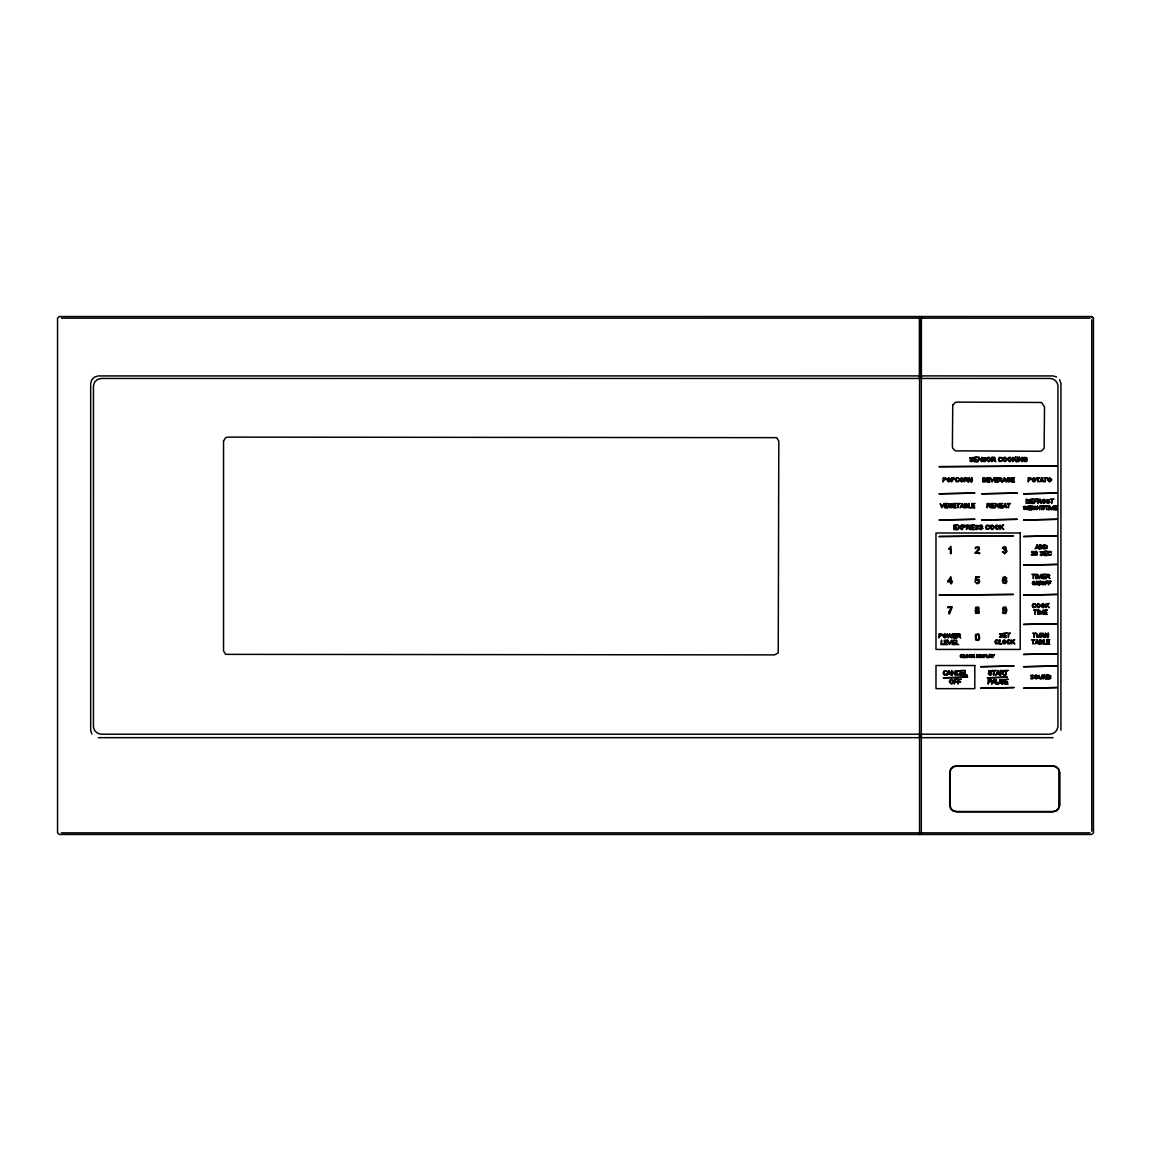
<?xml version="1.0" encoding="UTF-8"?>
<svg xmlns="http://www.w3.org/2000/svg" width="1151" height="1151" viewBox="0 0 1151 1151"><rect width="100%" height="100%" fill="white"/><g stroke="black" fill="none" stroke-linecap="round" stroke-linejoin="round"><path stroke-width="1.5" d="M1059.582 805.642L1059.582 772.004L1058.661 768.882L1056.158 766.609L1052.733 765.775L956.567 765.775L953.143 766.609L950.64 768.882L949.719 772.004L949.719 805.642L950.64 808.765L953.143 811.052L956.567 811.887L1052.733 811.887L1056.158 811.052L1058.661 808.765L1059.582 805.642L1059.582 772.004M1060.92 730.252L1060.92 383.297L1059.539 379.614M1004.161 549.516L1005.657 550.566L1005.629 552.595L1002.363 551.761L1004.593 553.732L1006.952 551.53L1006.607 550.394L1004.161 549.516L1006.362 549.2L1005.614 546.797L1003.168 547.027L1002.449 548.365L1005.398 547.574L1005.283 549.243L1004.291 549.531M1002.42 481.938L1004.65 477.723L1006.362 481.938L1005.24 480.672L1001.658 481.938L1000.161 480.082L1001.715 479.636L1001.83 478.24L998.636 477.723L998.636 481.938L999.197 480.068L1000.823 480.025L1002.348 481.938M988.709 657.595C989.428 648.56 992.594 660.962 990.781 656.66L986.623 657.595L986.623 654.516L987.04 657.235L988.551 657.595M948.424 581.226L950.625 578.061L950.625 581.226M947.575 581.226L952.452 581.226L951.503 583.686L950.625 583.686L950.625 582.003L947.575 582.003L950.798 576.665L951.503 581.226M982.45 657.221C977.818 652.689 985.832 655.221 981.357 657.538L980.738 656.602L983.055 657.192L982.033 657.279M1045.914 548.336L1046.489 545.761L1044.36 545.2L1044.36 548.408L1046.878 548.25L1047.108 545.775L1043.799 544.696L1043.799 548.912L1046.878 548.25L1045.252 548.408M1041.655 548.336L1042.245 545.761L1040.101 545.2L1040.101 548.408L1042.633 548.25L1042.864 545.775L1039.54 544.696L1039.54 548.912L1042.633 548.25L1041.008 548.408M1049.626 678.443L1050.201 675.867L1048.072 675.306L1048.072 678.529L1050.59 678.356L1050.834 675.896L1047.511 674.803L1047.511 679.032L1050.59 678.356L1048.978 678.529M1028.246 502.814L1028.836 500.239L1026.706 499.678L1026.706 502.886L1029.224 502.728L1029.454 500.253L1026.145 499.174L1026.145 503.39L1029.224 502.728L1027.598 502.886M978.105 657.178L978.537 655.279L976.969 654.876L976.969 657.235L978.825 657.106L978.997 655.307L976.566 654.516L976.566 657.595L978.825 657.106L977.631 657.235M1038.26 637.035L1039.957 633.237L1039.281 637.294L1036.792 636.733C1037.08 630.59 1036.087 635.251 1038.26 637.035L1036.792 636.733L1037.641 636.891M998.003 683.636L998.996 683.32L999.917 679.349L999.759 683.248L998.061 684.198L996.349 683.306L996.162 679.349L996.91 683.018L998.003 683.636L996.349 683.306L997.313 683.478M1040.633 678.601L1042.331 674.803L1041.669 678.86L1039.18 678.299C1039.454 672.155 1038.475 676.802 1040.633 678.601L1039.18 678.299L1040.029 678.457M993.126 459.695L995.126 459.22L994.737 457.307L991.831 457.192L991.831 461.695L992.435 459.695L994.162 459.637L995.788 461.695L992.435 459.695M967.79 527.546L969.789 527.086L969.415 525.173L966.509 525.057L966.509 529.561L967.099 527.546L968.825 527.503L970.466 529.561L967.099 527.546M958.265 636.086L960.135 635.64L959.776 633.856L957.057 633.741L957.057 637.956L957.618 636.086L959.243 636.043L960.768 637.956L957.618 636.086M1039.123 501.519L1040.993 501.073L1040.648 499.289L1037.929 499.174L1037.929 503.39L1038.475 501.519L1040.101 501.476L1041.626 503.39L1038.475 501.519M1042.087 635.582L1043.971 635.151L1043.612 633.352L1040.878 633.237L1040.878 637.467L1041.439 635.582L1043.065 635.539L1044.59 637.467L1041.439 635.582M1091.695 316.539L59.305 316.539L57.55 318.165L57.55 832.849L59.305 834.461L1091.695 834.475L1093.45 832.849L1093.45 318.136L1091.695 316.525L1093.45 318.165M61.406 318.18L919.563 318.165M921.318 318.165L1090.04 318.18M921.318 375.902L1053.036 375.931L1056.676 376.981M919.563 375.902L98.353 375.931L94.727 376.996L91.864 379.629L90.684 383.312L90.67 730.324L91.864 734.007M98.353 737.662L919.563 737.676L919.563 734.209L101.087 734.209L97.475 733.201L94.627 730.597L93.447 726.986L93.461 385.7L94.627 382.074L97.475 379.499L101.087 378.449L919.563 378.449L919.563 316.539L919.563 834.461L919.563 832.849L61.406 832.864M1053.036 737.676L921.318 737.676L921.318 734.209L1050.115 734.209L1053.726 733.173L1056.575 730.583L1057.942 726.914L1057.956 385.686A8.273 8.273 0 0 0 1050.115 378.449L921.318 378.449L921.318 316.539L921.318 834.461L921.318 832.849L1090.04 832.878M951.589 675.277L948.942 670.501L947.129 675.277L948.309 673.839L952.251 675.277L952.251 671.522L955.416 675.277L955.416 670.501L954.812 674.256L951.647 670.501L951.647 675.277M1091.781 319.791L1091.781 831.267M223.539 441.034L223.539 650.977L225.682 654.358L774.522 654.89L778.234 652.934L778.81 441.034L776.666 437.653L227.826 437.121L225.682 437.653L223.539 441.034M950.136 772.004L950.136 805.642L950.999 808.577L953.359 810.721L956.567 811.498L1052.733 811.498L1055.942 810.721L1058.301 808.577L1059.165 805.642L1059.165 772.004L1058.301 769.084L1055.942 766.94L1052.733 766.149L956.567 766.149L953.359 766.94L950.999 769.084L950.136 772.004M976.12 635.41L976.192 639.237L977.444 640.057L978.767 638.417L978.695 635.41L977.501 634.316L976.12 635.41M975.401 635.884L975.703 639.985L978.595 640.474L979.659 638.373L978.911 634.057L975.775 634.402L975.401 635.884M1032.389 553.041L1033.526 554.25L1032.663 555.142L1031.31 554.379L1031.728 555.228L1033.67 555.185L1033.871 553.559C1030.62 552.897 1035.44 553.286 1033.267 551.401L1031.8 551.545C1030.375 553.631 1034.087 550.293 1033.066 552.868L1032.476 553.041M1006.089 610.634L1005.154 612.994L1002.463 612.145L1003.096 613.44L1005.787 613.469L1006.952 610.116L1005.801 607.081L1002.981 607.368L1002.953 610.764L1006.089 610.634M1037.339 553.415L1036.72 555.314L1034.994 555.127L1035.195 551.502L1036.562 551.387L1037.339 553.415M1003.442 578.435L1003.197 580.061L1004.895 579.126L1006.362 579.759L1006.981 581.399L1005.902 583.499L1003.025 583.01L1002.334 580.406L1003.096 577.442L1004.866 576.637L1006.866 578.377L1004.809 577.342L1003.442 578.435M969.516 655.437L969.89 657.149L971.732 656.617L971.271 657.379L969.646 657.451L968.998 656.027L969.717 654.646L971.243 654.689L971.674 655.351L969.516 655.437M949.043 611.771L948.726 613.771L949.618 613.771L952.294 606.836L947.733 606.836L947.733 607.67L951.186 607.67L949.043 611.771M943.892 671.939L944.467 674.587L947.302 673.767L946.597 674.946L944.079 675.047L943.086 672.86L944.18 670.702L946.539 670.788L947.23 671.81L945.331 670.961L943.892 671.939M986.278 526.41L986.839 528.913L989.5 528.122L988.824 529.244L986.465 529.331L985.529 527.273L986.565 525.244L988.781 525.331L989.428 526.295L987.644 525.489L986.278 526.41M1007.657 641.093L1008.175 643.438L1010.679 642.704L1010.046 643.754L1007.83 643.841L1006.952 641.898L1007.916 640.014L1010.002 640.071L1010.607 640.978L1008.923 640.229L1007.657 641.093M1032.85 604.807L1033.353 607.153L1035.871 606.419L1035.238 607.469L1033.023 607.555L1032.145 605.627L1033.109 603.728L1035.195 603.786L1035.799 604.707L1034.13 603.944L1032.85 604.807M956.654 671.939L957.229 674.587L960.078 673.767L959.358 674.946L956.841 675.047L955.848 672.86L956.956 670.702L959.315 670.788L959.992 671.81L958.092 670.961L956.654 671.939M999.054 458.544L999.6 461.047L1002.262 460.256L1001.6 461.378L999.226 461.465L998.305 459.407L999.327 457.393L1001.557 457.465L1002.19 458.429L1000.406 457.623L999.054 458.544M995.557 641.093L996.061 643.438L998.564 642.704L997.946 643.754L995.716 643.841L994.852 641.898L995.816 640.014L997.903 640.071L998.507 640.978L996.824 640.229L995.557 641.093M1048.446 552.538L1048.949 554.883L1051.467 554.149L1050.834 555.199L1048.619 555.286L1047.741 553.358L1048.705 551.458L1050.791 551.53L1051.395 552.437L1049.712 551.689L1048.446 552.538M956.107 478.989L956.61 481.334L959.128 480.6L958.495 481.65L956.28 481.737L955.402 479.809L956.366 477.91L958.452 477.982L959.056 478.888L957.387 478.14L956.107 478.989M975.113 553.012L979.659 553.602L979.659 552.768L976.206 552.768L979.487 549.329L979.069 547.113L975.861 547.07L975.17 548.581L977.444 547.257L978.767 548.48L975.113 553.012M960.639 655.437L961.013 657.149L962.855 656.617L962.394 657.379L960.768 657.451L960.121 656.027L960.84 654.646L962.365 654.689L962.797 655.351L960.639 655.437M1036.806 553.415L1036.562 554.796L1035.353 554.796L1035.382 551.976L1036.562 552.02L1036.806 553.415M975.832 576.752L975.156 580.363L977.257 579.787L978.753 581.384L977.271 583.097L974.998 581.845L977.257 583.816L979.113 582.953L979.659 581.313L979.026 579.672L976.149 579.471L976.523 577.572L979.328 577.572L979.328 576.752L975.832 576.752M1023.872 458.53L1024.505 461.033L1026.663 460.76L1025.34 459.393L1027.239 459.393L1026.332 461.594L1024.174 461.479L1023.095 459.465L1024.145 457.393L1026.836 457.71C1027.714 459.81 1024.577 456.012 1023.872 458.53M949.086 504.8L949.69 507.159L951.704 506.9L950.467 505.62L952.251 505.62L951.402 507.677L949.374 507.577L948.352 505.677L949.345 503.735L951.863 504.037C952.697 506.008 949.748 502.44 949.086 504.8M1007.413 478.974L1008.003 481.334L1010.017 481.075L1008.78 479.794L1010.564 479.794L1009.729 481.852L1007.7 481.751L1006.679 479.852L1007.672 477.91L1010.19 478.212C1011.01 480.168 1008.075 476.615 1007.413 478.974M1033.555 507.174L1034.073 509.217L1035.828 509.001L1034.749 507.879L1036.303 507.879L1036.303 509.246L1033.799 509.576L1032.922 507.936L1033.785 506.253L1035.958 506.526L1033.555 507.174M952.755 405.066L952.381 446.415L952.755 448.286L955.33 450.861L1039.698 451.235L1041.569 450.861L1044.13 448.286L1044.518 406.95L1041.569 402.49L957.2 402.116L955.33 402.49L952.755 405.066M967.674 506.555L966.782 507.692L964.509 507.764L964.509 503.548L967.315 504.08L967.674 506.555M1006.391 641.941L1004.377 644.114L1002.363 641.985L1004.377 639.755L1006.391 641.941M1044.734 583.125L1042.993 584.996L1041.238 583.154L1042.993 581.226L1044.734 583.125M950.913 479.838L948.899 482.01L946.885 479.895L948.899 477.651L950.913 479.838M963.675 479.838L961.66 482.01L959.632 479.895L961.66 477.651L963.675 479.838M946.856 635.856L944.827 638.028L942.813 635.913L944.842 633.669L946.856 635.856M991.069 459.45L988.91 461.767L986.767 459.508L987.357 457.753L988.91 457.12L991.069 459.45M953.891 681.737L951.604 684.198L949.316 681.795L949.963 679.939L951.604 679.263L953.891 681.737M1007.125 459.45L1004.967 461.767L1002.809 459.508L1003.413 457.753L1004.967 457.12L1007.125 459.45M994.349 527.316L992.205 529.633L990.047 527.359L990.651 525.604L992.205 524.985L994.349 527.316M1012.002 459.45L1009.844 461.767L1007.7 459.508L1008.305 457.753L1009.859 457.12L1012.002 459.45M968.595 656.056L967.113 657.653L965.631 656.099L967.113 654.459L968.595 656.056M999.241 527.316L997.083 529.633L994.939 527.359L995.543 525.604L997.097 524.985L999.241 527.316M1035.958 479.838L1033.943 482.01L1031.929 479.895L1033.943 477.651L1035.958 479.838M1046.029 501.289L1044.015 503.462L1041.986 501.332L1044.015 499.102L1046.029 501.289M1051.654 479.838L1049.64 482.01L1047.626 479.895L1049.64 477.651L1051.654 479.838M1035.67 583.125L1033.915 584.996L1032.174 583.154L1033.915 581.226L1035.67 583.125M1038.303 676.932L1036.288 679.09L1034.274 676.975L1036.288 674.745L1038.303 676.932M951.388 636.445L951.172 637.366L949.575 633.741L948.582 637.366L947.187 633.741L948.295 637.956L949.892 634.244L951.46 637.956L952.611 633.741L951.388 636.445M1041.986 642.819L1039.943 643.538L1039.943 642.1L1041.986 642.819M986.09 480.715L985.198 481.866L982.911 481.938L982.911 477.723L985.716 478.255L986.09 480.715M1040.418 605.656L1038.403 607.829L1036.375 605.714L1038.403 603.469L1040.418 605.656M1044.993 605.656L1042.979 607.829L1040.964 605.714L1042.979 603.469L1044.993 605.656M1042.561 642.819L1041.669 643.97L1039.382 644.042L1039.382 639.827L1042.187 640.344L1042.561 642.819M985.515 480.715L983.472 481.449L983.472 479.996L985.515 480.715M1026.706 508.454L1026.534 509.246L1025.138 506.095L1024.275 509.246C1022.232 500.642 1024.332 515.36 1025.412 506.541C1026.131 515.447 1028.778 501.304 1026.706 508.454M967.113 506.541L965.056 507.26L965.056 505.821L967.113 506.541M966.926 504.699L965.056 505.318L965.056 504.052L966.926 504.699M1044.475 506.037L1043.41 509.821L1044.835 506.037L1047.842 506.095L1046.647 506.526L1046.647 509.749L1046.158 506.526L1044.475 506.037M1040.633 581.226L1039.583 584.996L1040.633 581.226M1036.922 640.258L1036.231 642.301L1037.655 642.301L1036.922 640.258M949.287 670.99L948.496 673.321L950.122 673.321L949.287 670.99M1004.334 478.169L1003.629 480.212L1005.068 480.212L1004.334 478.169M1041.713 478.169L1041.022 480.212L1042.461 480.212L1041.713 478.169M962.035 503.98L961.344 506.037L962.783 506.037L962.035 503.98M993.788 679.838L992.996 682.169L994.622 682.169L993.788 679.838M1004.866 503.98L1004.176 506.037L1005.614 506.037L1004.866 503.98M1037.065 545.128L1036.375 547.185L1037.814 547.185L1037.065 545.128M990.105 654.818L989.601 656.329L990.637 656.329L990.105 654.818M997.788 670.99L997.011 673.321L998.622 673.321L997.788 670.99M994.824 458.415L992.435 459.177L992.435 457.695L994.824 458.415M1040.72 500.325L1038.475 501.03L1038.475 499.635L1040.72 500.325M1043.684 634.402L1041.439 635.107L1041.439 633.712L1043.684 634.402M975.386 525.59L975.357 526.784C980.594 528.885 975.314 528.525 975.271 528.913L976.926 529.633L978.595 528.28L975.775 526.18L976.796 525.518L978.451 526.324L978.235 525.604L975.386 525.59M1049.899 502.196L1048.345 503.462L1046.791 502.8C1048.834 502.469 1049.496 502.757 1046.892 499.663L1049.568 499.692L1047.252 500.239L1049.899 502.196M1003.341 671.81L1000.809 672.616L1000.809 671.033L1003.341 671.81M1033.67 677.838L1032.116 679.09L1030.562 678.428C1032.605 678.097 1033.267 678.399 1030.663 675.306L1033.339 675.335L1031.023 675.867L1033.67 677.838M967.185 478.874L964.955 479.593L964.955 478.197L967.185 478.874M982.925 457.71L982.882 458.918C988.148 461.033 982.839 460.659 982.81 461.062L984.465 461.767L986.134 460.429L983.299 458.328L984.335 457.652L985.99 458.458L985.774 457.753L982.925 457.71M989.874 504.699L987.644 505.404L987.644 504.023L989.874 504.699M1000.708 679.91L1000.679 681.176C1002.521 681.421 1005.01 683.867 1001.6 683.493L1000.32 682.586L1002.363 684.198L1004.118 682.773L1001.384 680.04L1003.974 680.687L1003.111 679.435L1000.708 679.91M1049.079 575.514L1046.849 576.219L1046.849 574.824L1049.079 575.514M970.005 457.71L969.976 458.918C975.242 461.033 969.933 460.659 969.89 461.062L971.559 461.767L973.214 460.429L970.394 458.328L971.415 457.652L973.084 458.458L972.854 457.753L970.005 457.71M982.781 528.28L981.127 529.633L979.458 528.913C979.501 528.525 984.796 528.885 979.544 526.784L980.134 525.129L981.832 525.144L982.637 526.324L980.983 525.518L979.961 526.18L982.781 528.28M1040.202 551.775C1042.806 554.868 1042.13 554.566 1040.087 554.897L1041.655 555.559L1043.194 554.307L1040.562 552.336L1042.878 551.789L1040.202 551.775M1041.813 640.963L1039.943 641.596L1039.943 640.316L1041.813 640.963M1001.442 478.874L999.197 479.593L999.197 478.197L1001.442 478.874M959.848 634.892L957.618 635.611L957.618 634.215L959.848 634.892M969.487 526.28L967.099 527.043L967.099 525.547L969.487 526.28M985.342 478.874L983.472 479.492L983.472 478.226L985.342 478.874M975.357 610.591L975.66 613.282L979.012 613.282L978.81 607.253L975.847 607.239L975.3 608.519L976.365 609.958L975.357 610.591M999.572 633.741C1002.176 636.834 1001.514 636.532 999.471 636.863L1001.025 637.539L1002.579 636.273L999.931 634.302L1002.248 633.769L999.572 633.741M988.68 671.062L988.637 672.328C990.493 672.587 992.982 675.033 989.558 674.659L988.292 673.738L990.32 675.364L992.076 673.939L989.342 671.191L991.932 671.839L991.083 670.587L988.68 671.062M947.877 478.543L947.863 481.089L949.935 481.089L950.165 478.931L947.877 478.543M943.82 634.561L943.806 637.107L945.863 637.107L946.093 634.949L943.82 634.561M1003.888 458.055L1003.859 460.788L1006.075 460.788L1006.319 458.486L1003.888 458.055M1048.633 478.543L1048.604 481.089L1050.676 481.089L1050.906 478.931L1048.633 478.543M1003.355 640.632L1003.341 643.193L1005.413 643.193L1005.643 641.035L1003.355 640.632M1037.382 604.361L1037.368 606.908L1039.439 606.908L1039.67 604.75L1037.382 604.361M1041.957 604.361L1041.943 606.908L1044.015 606.908L1044.245 604.75L1041.957 604.361M987.831 458.055L987.817 460.788L990.018 460.788L990.277 458.486L987.831 458.055M1008.765 458.055L1008.751 460.788L1010.952 460.788L1011.211 458.486L1008.765 458.055M991.126 525.921L991.097 528.654L993.313 528.64L993.558 526.352L991.126 525.921M996.003 525.921L995.989 528.654L998.19 528.64L998.435 526.352L996.003 525.921M950.453 680.27L950.424 683.162L952.769 683.162L953.042 680.716L950.453 680.27M1032.922 478.543L1032.907 481.089L1034.979 481.089L1035.209 478.931L1032.922 478.543M1033.037 581.989L1033.023 584.204L1034.821 584.204L1035.022 582.334L1033.037 581.989M960.639 478.543L960.625 481.089L962.696 481.089L962.927 478.931L960.639 478.543M966.365 655.106L966.351 656.976L967.876 656.976L968.049 655.394L966.365 655.106M1042.115 581.989L1042.101 584.204L1043.885 584.204L1044.086 582.334L1042.115 581.989M1035.267 675.623L1035.253 678.184L1037.324 678.169L1037.555 676.025L1035.267 675.623M1042.993 499.994L1042.979 502.541L1045.05 502.541L1045.281 500.383L1042.993 499.994M1006.089 581.456L1004.751 583.097L1003.327 581.399L1004.722 579.888L1006.089 581.456M942.352 506.613L942.122 507.303L940.209 503.548L941.835 507.764L944.065 503.548L942.352 506.613M992.493 480.787L992.277 481.478L990.349 477.723L991.975 481.938L994.205 477.723L992.493 480.787M949.935 643.38L949.704 644.071L947.791 640.316L949.417 644.531L951.647 640.316L949.935 643.38M1039.698 577.298L1037.425 574.363L1037.425 578.579L1037.972 574.982L1039.18 578.579L1040.921 575.054L1041.454 578.579L1041.454 574.363L1039.698 577.298M1006.003 609.037L1004.636 610.62L1003.24 609.109L1004.665 607.426L1006.003 609.037M1051.712 508.641L1049.755 506.095L1049.755 509.749L1050.216 506.641L1051.28 509.749L1052.777 506.685L1053.251 509.749L1053.251 506.095L1051.712 508.641M1041.425 613.051L1039.152 610.116L1039.152 614.332L1039.698 610.749L1040.907 614.332L1042.648 610.807L1043.18 614.332L1043.18 610.116L1041.425 613.051M992.809 682.672L991.63 684.126L994.147 679.349L996.09 684.126L994.824 682.672L992.809 682.672M1036.058 642.762L1035.008 644.042L1037.238 639.827L1038.95 644.042L1036.058 642.762M961.186 506.498L960.135 507.764L962.351 503.548L964.078 507.764L961.186 506.498M1004.017 506.498L1002.967 507.764L1005.197 503.548L1006.909 507.764L1004.017 506.498M1040.864 480.672L1039.813 481.938L1042.029 477.723L1043.756 481.938L1040.864 480.672M996.824 673.839L995.629 675.277L998.147 670.501L1000.104 675.277L1000.176 670.501L1003.255 670.63L1003.989 671.81L1002.65 673.105L1004.377 675.277L1001.888 673.177L1000.809 673.148L1000.809 675.277L996.824 673.839M1036.217 547.646L1035.166 548.912L1037.382 544.696L1039.108 548.912L1036.217 547.646M954.855 478.945L952.194 480.226L951.632 481.938L951.632 477.723L954.38 477.967L954.855 478.945M991.774 680.73L991.399 681.752L988.767 682.183L988.133 684.126L988.133 679.349L991.256 679.608L991.774 680.73M946.338 478.945L943.691 480.226L943.129 481.938L943.129 477.723L945.877 477.967L946.338 478.945M986.119 655.408L983.76 657.595L983.76 654.516L986.119 655.408M965.732 526.367L962.912 527.734L962.308 529.561L962.308 525.057L964.696 525.101L965.732 526.367M942.281 634.964L939.619 636.244L939.058 637.956L939.058 633.741L941.806 633.971L942.281 634.964M1031.382 478.945L1028.735 480.226L1028.174 481.938L1028.174 477.723L1030.922 477.967L1031.382 478.945M990.45 504.699L988.594 505.908L990.795 507.764L989.27 505.85L987.644 505.893L987.083 507.764L987.083 503.548L989.802 503.663L990.45 504.699M1049.654 575.514L1047.798 576.723L1050 578.579L1048.46 576.651L1046.849 576.709L1046.288 578.579L1046.288 574.363L1049.007 574.478L1049.654 575.514M967.761 478.874L965.905 480.082L968.106 481.938L966.581 480.025L964.955 480.068L964.394 481.938L964.394 477.723L967.113 477.838L967.761 478.874M954.28 478.96L952.194 479.737L952.194 478.226L954.28 478.96M965.128 526.381L962.912 527.201L962.912 525.59L965.128 526.381M978.767 611.771L977.343 613.181L975.904 611.742L977.314 610.332L978.767 611.771M941.705 634.978L939.619 635.74L939.619 634.244L941.705 634.978M1030.807 478.96L1028.735 479.737L1028.735 478.226L1030.807 478.96M945.777 478.96L943.691 479.737L943.691 478.226L945.777 478.96M991.126 680.745L988.767 681.608L988.767 679.91L991.126 680.745M985.702 655.423L984.163 655.984L984.163 654.876L985.702 655.423M978.479 608.548L977.343 609.627L976.192 608.505L977.328 607.426L978.479 608.548M993.356 655.423L991.601 654.516L992.795 657.595L994.435 654.516L993.356 655.423M959.718 527.676L957.661 529.561L959.387 527.216L957.848 525.057L959.733 526.755L961.646 525.057L960.092 527.201L961.776 529.561L959.718 527.676M950.755 546.552L948.726 549.142L950.438 548.106L950.438 553.602L951.302 553.602L950.755 546.552M1048.345 603.541L1046.245 605.627C1045.842 598.765 1045.525 611.713 1046.245 606.304L1046.935 605.627L1049.18 607.757L1047.324 605.253L1049.093 603.541L1048.345 603.541M1013.988 639.827L1011.902 641.913C1011.499 635.05 1011.168 647.999 1011.902 642.575L1012.592 641.913L1014.822 644.042L1012.981 641.539L1014.75 639.827L1013.988 639.827M1015.57 457.192L1013.34 459.422L1012.751 457.192L1012.751 461.695L1014.074 459.422L1016.462 461.695L1014.491 459.019L1016.376 457.192L1015.57 457.192M1002.809 525.057L1000.579 527.287L999.974 525.057L999.974 529.561L1001.312 527.287L1003.701 529.561L1001.73 526.885L1003.614 525.057L1002.809 525.057M974.163 654.516L972.638 656.041C972.336 651.006 972.091 660.501 972.638 656.53L974.782 657.595L973.415 655.768L974.163 654.516M977.3 457.192L974.063 457.192L974.063 461.695L977.4 461.695L974.652 461.163L974.652 459.623L977.127 459.623L974.652 459.091L974.652 457.724L977.3 457.192M978.825 457.192L978.221 461.695L978.782 458.156L981.774 461.695L981.774 457.192L981.199 460.731L978.825 457.192M1017.657 457.192L1017.052 461.695L1017.657 457.192M1019.311 457.192L1018.693 461.695L1019.268 458.156L1022.246 461.695L1022.246 457.192L1021.671 460.731L1019.311 457.192M1056.848 465.982L939.216 466.673L1056.848 465.982M969.2 477.723L968.624 481.938L969.171 478.629C973.818 489.995 971.588 469.622 971.43 481.046L969.2 477.723M989.918 477.723L986.882 477.723L986.882 481.938L990.018 481.938L987.429 481.449L987.429 480.01L989.759 480.01L987.429 479.507L987.429 478.226L989.918 477.723M997.773 477.723L994.723 477.723L994.723 481.938L997.859 481.938L995.284 481.449L995.284 480.01L997.615 480.01L995.284 479.507L995.284 478.226L997.773 477.723M1014.448 477.723L1011.412 477.723L1011.412 481.938L1014.549 481.938L1011.974 481.449L1011.974 480.01L1014.29 480.01L1011.974 479.507L1011.974 478.226L1014.448 477.723M1039.698 477.723L1036.36 477.723L1037.742 478.226L1037.742 481.938L1038.303 478.226L1039.698 477.723M1047.223 477.723L1043.885 477.723L1045.266 478.226L1045.266 481.938L1045.827 478.226L1047.223 477.723M974.71 493.103L939.216 493.793L974.71 493.103M1017.153 493.103L981.774 493.793L1017.153 493.103M1056.848 493.103L1023.627 493.793L1056.848 493.103M1033.454 499.174L1030.404 499.174L1030.404 503.39L1033.54 503.39L1030.965 502.886L1030.965 501.462L1033.296 501.462L1030.965 500.958L1030.965 499.678L1033.454 499.174M1037.195 499.174L1034.332 499.174L1034.332 503.39L1034.893 501.476L1036.878 501.476L1034.893 500.973L1034.893 499.678L1037.195 499.174M1053.683 499.174L1050.359 499.174L1051.741 499.678L1051.741 503.39L1052.302 499.678L1053.683 499.174M947.618 503.548L944.583 503.548L944.583 507.764L947.719 507.764L945.144 507.26L945.144 505.836L947.46 505.836L945.144 505.332L945.144 504.052L947.618 503.548M956.121 503.548L953.086 503.548L953.086 507.764L956.222 507.764L953.647 507.26L953.647 505.836L955.977 505.836L953.647 505.332L953.647 504.052L956.121 503.548M960.02 503.548L956.682 503.548L958.064 504.052L958.064 507.764L958.625 504.052L960.02 503.548M968.984 503.548L968.437 507.764L971.056 507.764L968.984 507.26L968.984 503.548M974.782 503.548L971.746 503.548L971.746 507.764L974.883 507.764L972.307 507.26L972.307 505.836L974.624 505.836L972.307 505.332L972.307 504.052L974.782 503.548M994.378 503.548L991.342 503.548L991.342 507.764L994.478 507.764L991.903 507.26L991.903 505.836L994.219 505.836L991.903 505.332L991.903 504.052L994.378 503.548M995.831 503.548L995.27 507.764L995.831 505.778L998.018 505.778C998.507 512.468 998.636 499.189 998.018 505.275L995.831 505.275L995.831 503.548M1002.564 503.548L999.528 503.548L999.528 507.764L1002.665 507.764L1000.075 507.26L1000.075 505.836L1002.406 505.836L1000.075 505.332L1000.075 504.052L1002.564 503.548M1010.377 503.548L1007.039 503.548L1008.434 504.052L1008.434 507.764L1008.981 504.052L1010.377 503.548M1030.864 506.095L1028.231 506.095L1028.231 509.749L1030.951 509.749L1028.721 509.317L1028.721 508.08L1030.735 508.08L1028.721 507.634L1028.721 506.526L1030.864 506.095M1032.188 506.095L1031.699 509.749L1032.188 506.095M1037.511 506.095L1037.022 509.749L1037.511 508.037L1039.396 508.037C1039.842 513.821 1039.943 502.311 1039.396 507.591L1037.511 507.591L1037.511 506.095M1043.31 506.095L1040.418 506.095L1041.626 506.526L1041.626 509.749L1042.101 506.526L1043.31 506.095M1048.921 506.095L1048.432 509.749L1048.921 506.095M1056.676 506.095L1054.043 506.095L1054.043 509.749L1056.762 509.749L1054.517 509.317L1054.517 508.08L1056.532 508.08L1054.517 507.634L1054.517 506.526L1056.676 506.095M974.71 519.302L939.216 520.007L974.71 519.302M1017.153 519.302L981.774 520.007L1017.153 519.302M1056.848 519.302L1023.627 520.007L1056.848 519.302M957.2 525.057L953.949 525.057L953.949 529.561L957.301 529.561L954.553 529.028L954.553 527.489L957.028 527.489L954.553 526.957L954.553 525.59L957.2 525.057M974.293 525.057L971.056 525.057L971.056 529.561L974.393 529.561L971.645 529.028L971.645 527.489L974.12 527.489L971.645 526.957L971.645 525.59L974.293 525.057M1020.189 532.999L935.979 532.999L935.979 649.437L1020.189 649.437L1020.189 532.999M1013.384 535.819L939.216 536.51L1013.384 535.819M1056.848 535.819L1023.627 536.51L1056.848 535.819M1047.036 551.271L1043.986 551.271L1043.986 555.487L1047.137 555.487L1044.547 554.998L1044.547 553.559L1046.878 553.559L1044.547 553.055L1044.547 551.775L1047.036 551.271M1056.848 564.436L1023.627 565.141L1056.848 564.436M1035.224 574.363L1031.886 574.363L1033.281 574.867L1033.281 578.579L1033.843 574.867L1035.224 574.363M1036.461 574.363L1035.9 578.579L1036.461 574.363M1045.41 574.363L1042.374 574.363L1042.374 578.579L1045.511 578.579L1042.935 578.075L1042.935 576.637L1045.252 576.637L1042.935 576.147L1042.935 574.867L1045.41 574.363M1036.778 581.284L1036.288 584.938L1036.749 582.061C1040.777 591.931 1038.849 574.263 1038.706 584.161L1036.778 581.284M1047.856 581.284L1045.381 581.284L1045.381 584.938L1045.856 583.284L1047.583 583.284L1045.856 582.852L1045.856 581.715L1047.856 581.284M1050.964 581.284L1048.489 581.284L1048.489 584.938L1048.978 583.284L1050.705 583.284L1048.978 582.852L1048.978 581.715L1050.964 581.284M1013.384 594.434L939.216 595.125L1013.384 594.434M1056.848 594.434L1023.627 595.125L1056.848 594.434M1036.95 610.116L1033.612 610.116L1035.008 610.62L1035.008 614.332L1035.569 610.62L1036.95 610.116M1038.188 610.116L1037.627 614.332L1038.188 610.116M1047.137 610.116L1044.101 610.116L1044.101 614.332L1047.237 614.332L1044.662 613.843L1044.662 612.404L1046.978 612.404L1044.662 611.9L1044.662 610.62L1047.137 610.116M1056.848 623.727L1023.627 624.432L1056.848 623.727M1006.406 633.237L1003.37 633.237L1003.37 637.467L1006.506 637.467L1003.931 636.963L1003.931 635.525L1006.247 635.525L1003.931 635.035L1003.931 633.741L1006.406 633.237M1010.29 633.237L1006.967 633.237L1008.348 633.741L1008.348 637.467L1008.909 633.741L1010.29 633.237M1036.044 633.237L1032.72 633.237L1034.102 633.741L1034.102 637.467L1034.663 633.741L1036.044 633.237M1045.698 633.237L1045.122 637.467L1045.655 634.143C1050.316 645.524 1048.072 625.137 1047.914 636.561L1045.698 633.237M956.179 633.741L953.143 633.741L953.143 637.956L956.28 637.956L953.704 637.453L953.704 636.028L956.021 636.028L953.704 635.525L953.704 634.244L956.179 633.741M999.787 639.827L999.241 644.042L1001.874 644.042L999.787 643.538L999.787 639.827M1034.893 639.827L1031.555 639.827L1032.951 640.316L1032.951 644.042L1033.512 640.316L1034.893 639.827M1043.871 639.827L1043.31 644.042L1045.942 644.042L1043.871 643.538L1043.871 639.827M1049.669 639.827L1046.619 639.827L1046.619 644.042L1049.755 644.042L1047.18 643.538L1047.18 642.1L1049.511 642.1L1047.18 641.611L1047.18 640.316L1049.669 639.827M941.547 640.316L941 644.531L943.633 644.531L941.547 644.042L941.547 640.316M947.345 640.316L944.309 640.316L944.309 644.531L947.446 644.531L944.87 644.042L944.87 642.603L947.187 642.603L944.87 642.1L944.87 640.819L947.345 640.316M955.201 640.316L952.165 640.316L952.165 644.531L955.301 644.531L952.726 644.042L952.726 642.603L955.042 642.603L952.726 642.1L952.726 640.819L955.201 640.316M956.61 640.316L956.049 644.531L958.682 644.531L956.61 644.042L956.61 640.316M1056.848 653.739L1023.627 654.43L1056.848 653.739M963.761 654.516L963.344 657.595L965.272 657.595L963.761 657.235L963.761 654.516M980.163 654.516L979.746 657.595L980.163 654.516M974.796 665.523L935.979 665.523L935.979 688.658L974.796 688.658L974.796 665.523M1013.887 666.012L980.681 666.717L1013.887 666.012M1056.848 666.012L1023.627 666.717L1056.848 666.012M963.876 670.501L960.438 670.501L960.438 675.277L963.991 675.277L961.071 674.716L961.071 673.09L963.704 673.09L961.071 672.529L961.071 671.062L963.876 670.501M965.042 670.501L964.394 675.277L967.387 675.277L965.042 674.716L965.042 670.501M995.932 670.501L992.162 670.501L993.73 671.062L993.73 675.277L994.363 671.062L995.932 670.501M1007.959 670.501L1004.19 670.501L1005.758 671.062L1005.758 675.277L1006.391 671.062L1007.959 670.501M1043.828 674.803L1043.252 679.032L1043.799 675.709C1048.46 687.089 1046.216 666.702 1046.058 678.126L1043.828 674.803M967.516 677.133L943.446 677.824L967.516 677.133M1007.111 677.133L987.443 677.824L1007.111 677.133M957.517 679.349L954.28 679.349L954.28 684.126L954.913 681.953L957.172 681.953L954.913 681.392L954.913 679.91L957.517 679.349M961.157 679.349L957.92 679.349L957.92 684.126L958.553 681.953L960.812 681.953L958.553 681.392L958.553 679.91L961.157 679.349M1008.017 679.349L1004.564 679.349L1004.564 684.126L1008.132 684.126L1005.197 683.55L1005.197 681.924L1007.83 681.924L1005.197 681.363L1005.197 679.91L1008.017 679.349M1013.887 687.55L980.681 688.24L1013.887 687.55M1056.848 687.55L1023.627 688.24L1056.848 687.55"/></g></svg>
